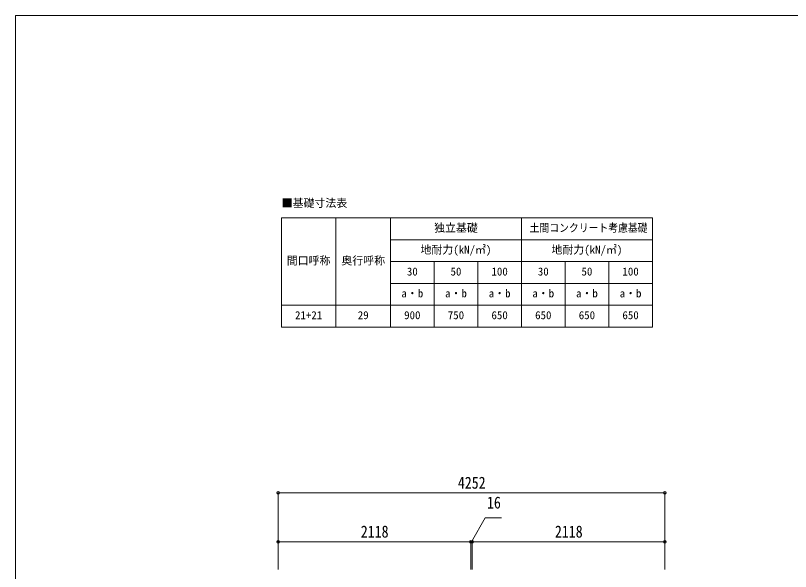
# Model space of a CAD drawing. Units: millimetres at full size, sheet at 1:30. Extents: x -8432 to 8432, y -5820 to 5820.
# Drawn here: x -8432 to 89, y -293 to 5820 of the extents above; entities that cross this region are included whole.
import ezdxf
from ezdxf.enums import TextEntityAlignment as Align

# ---------------------------------------------------------------- set-up
doc = ezdxf.new("R2010")
doc.units = ezdxf.units.MM
doc.header["$LTSCALE"] = 30
doc.header["$PDMODE"] = 32
doc.header["$PDSIZE"] = 30
for name, color, linetype, lineweight in [('0-6_OTH_LINE', 6, 'Continuous', 9), ('0-E_DET2', 7, 'Continuous', 18), ('F-0_240', 7, 'Continuous', 9)]:
    doc.layers.add(name, color=color, linetype=linetype, lineweight=lineweight)
doc.styles.add('ＭＳ ゴシック', font='')
doc.styles.get('ＭＳ ゴシック').set_extended_font_data('MS Gothic')

msp = doc.modelspace()

# ---------------------------------------------------------------- linework, layer by layer
at = {"layer": '0-6_OTH_LINE'}
for p, q in [((-5544.53, 571.65), (-5544.53, -265.63)), ((-1292.06, 571.65), (-5544.53, 571.65)), ((-1292.06, 571.65), (-1292.06, -265.63)), ((-5544.53, 34.37), (-5544.53, -273.02)), ((-5544.53, 34.37), (-3426.3, 34.37)), ((-3426.3, 34.37), (-3426.3, -273.02)), ((-3426.3, 34.37), (-3410.3, 34.37)), ((-3410.3, 34.37), (-3410.3, -273.02)), ((-3410.3, 34.37), (-1292.06, 34.37)), ((-1292.06, 34.37), (-1292.06, -273.02))]:
    msp.add_line(p, q, dxfattribs=at)
msp.add_lwpolyline([(-3418.3, 34.37), (-3266.56, 297.19), (-3087.31, 297.19)], dxfattribs=at)
for p in [(-5544.53, 571.65), (-1292.06, 571.65), (-5544.53, 34.37), (-3426.3, 34.37), (-3410.3, 34.37), (-1292.06, 34.37)]:
    msp.add_point(p, dxfattribs=at)
at = {"layer": '0-E_DET2'}
for p, q in [((-5508.7, 3594.53), (-5508.7, 2394.53)), ((-5508.7, 3594.53), (-1428.7, 3594.53)), ((-4908.7, 3594.53), (-4908.7, 2394.53)), ((-4308.7, 3594.53), (-4308.7, 2394.53)), ((-2868.7, 3594.53), (-2868.7, 2394.53)), ((-1428.7, 3594.53), (-1428.7, 2394.53)), ((-4308.7, 3354.53), (-1428.7, 3354.53)), ((-4308.7, 3114.53), (-1428.7, 3114.53)), ((-3828.7, 3114.53), (-3828.7, 2394.53)), ((-3348.7, 3114.53), (-3348.7, 2394.53)), ((-2388.7, 3114.53), (-2388.7, 2394.53)), ((-1908.7, 3114.53), (-1908.7, 2394.53)), ((-4308.7, 2874.53), (-1428.7, 2874.53)), ((-5508.7, 2634.53), (-1428.7, 2634.53)), ((-5508.7, 2394.53), (-1428.7, 2394.53))]:
    msp.add_line(p, q, dxfattribs=at)
at = {"layer": 'F-0_240', "color": 5}
for q in [(-8432.06, -5820), (8007.94, 5820)]:
    msp.add_line((-8432.06, 5820), q, dxfattribs=at)

# ---------------------------------------------------------------- texts
at = {"layer": '0-6_OTH_LINE', "color": 7, "style": 'ＭＳ ゴシック', "width": 0.85}
for s, p in [('4252', (-3568.3, 577.65)), ('16', (-3248.03, 359.42)), ('2118', (-4635.42, 40.37)), ('2118', (-2501.18, 40.37))]:
    msp.add_text(s, height=132, dxfattribs=at).set_placement(p, align=Align.BOTTOM_LEFT)
at = {"layer": '0-E_DET2', "style": 'ＭＳ ゴシック'}
for s, p in [('■基礎寸法表', (-5504.75, 3687.83)), ('独立基礎', (-3828.7, 3414.53)), ('地耐力(kN/㎡)', (-3978.7, 3174.53)), ('地耐力(kN/㎡)', (-2538.7, 3174.53)), ('間口呼称', (-5448.7, 3054.53)), ('奥行呼称', (-4848.7, 3054.53)), ('30', (-4128.7, 2934.53)), ('50', (-3648.7, 2934.53)), ('100', (-3198.7, 2934.53)), ('30', (-2688.7, 2934.53)), ('50', (-2208.7, 2934.53)), ('100', (-1758.7, 2934.53)), ('a・b', (-4188.7, 2694.53)), ('a・b', (-3708.7, 2694.53)), ('a・b', (-3228.7, 2694.53)), ('a・b', (-2748.7, 2694.53)), ('a・b', (-2268.7, 2694.53)), ('a・b', (-1788.7, 2694.53)), ('21+21', (-5358.7, 2454.53)), ('29', (-4668.7, 2454.53)), ('900', (-4158.7, 2454.53)), ('750', (-3678.7, 2454.53)), ('650', (-3198.7, 2454.53)), ('650', (-2718.7, 2454.53)), ('650', (-2238.7, 2454.53)), ('650', (-1758.7, 2454.53))]:
    msp.add_text(s, height=87.98, dxfattribs=at).set_placement(p, align=Align.BOTTOM_LEFT)
at = {"layer": '0-E_DET2', "style": 'ＭＳ ゴシック', "width": 0.9}
msp.add_text('土間コンクリート考慮基礎', height=87.98, dxfattribs=at).set_placement((-2778.7, 3414.53), align=Align.BOTTOM_LEFT)

doc.saveas('drawing.dxf')
